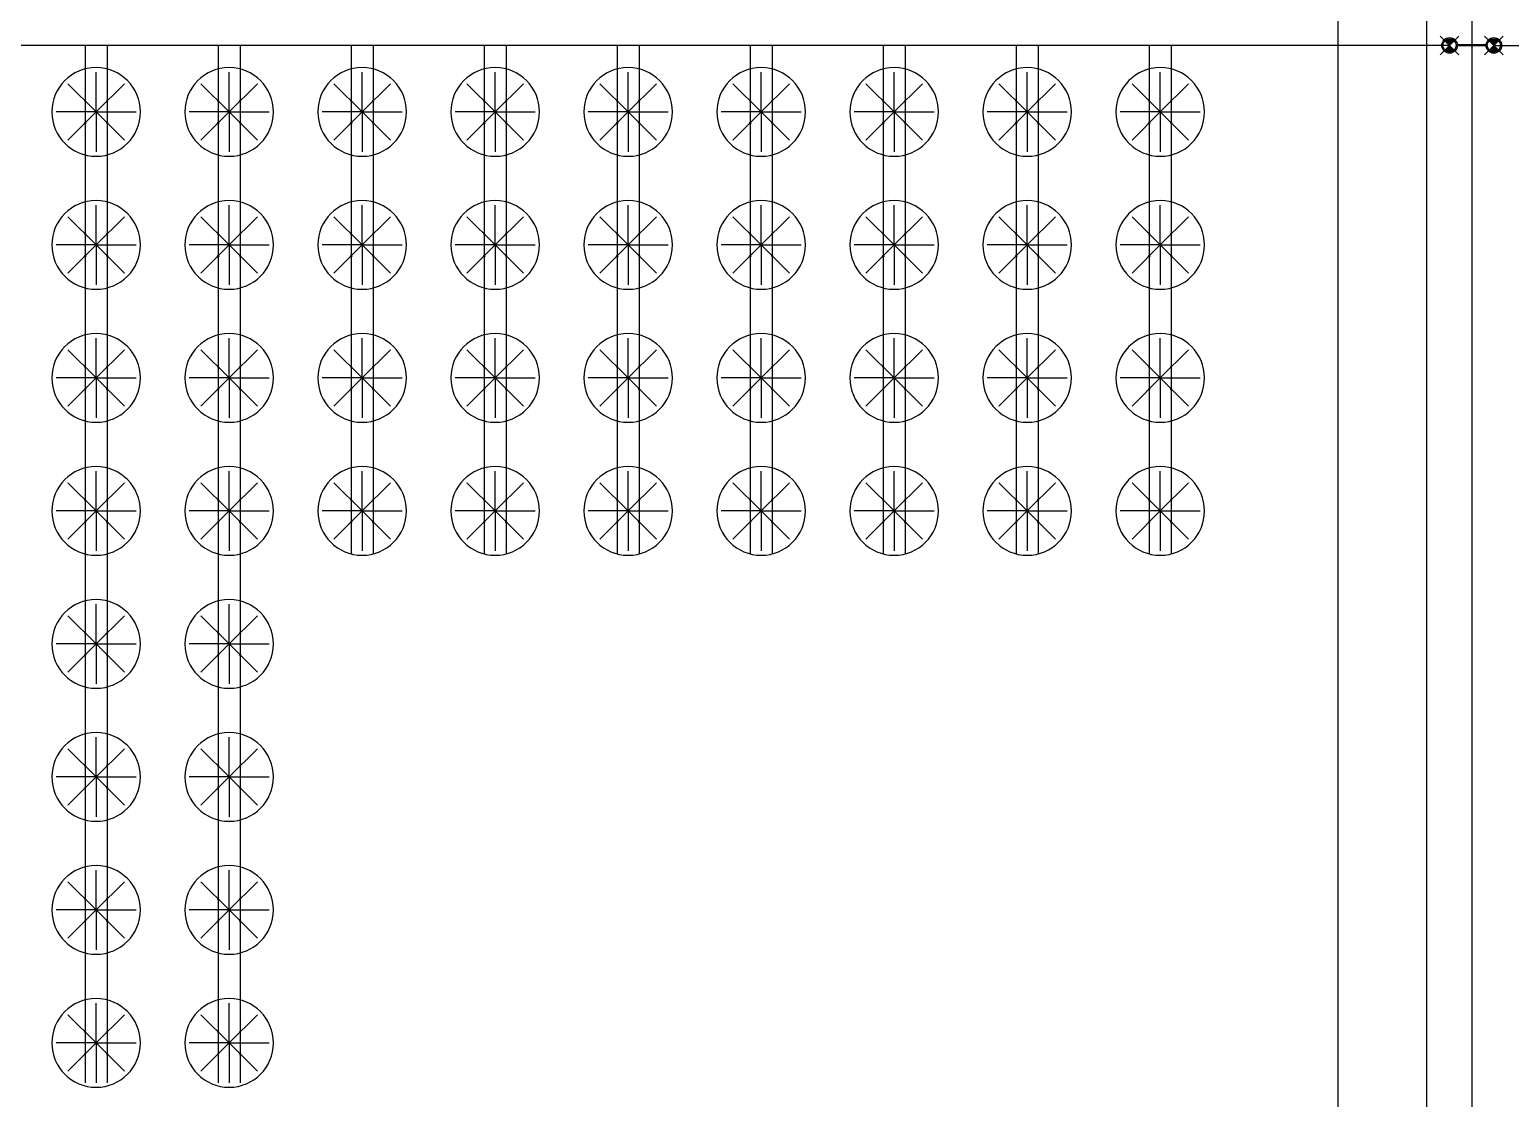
# Model space of a CAD drawing. Header units: metres. Extents: x -1021672 to -1021230, y -2826902 to -2826531.
# Drawn here: x -1021393.5 to -1021326.7, y -2826816.1 to -2826767.9 of the extents above; entities that cross this region are included whole.
import ezdxf

# ---------------------------------------------------------------- set-up
doc = ezdxf.new("R2010")
doc.units = ezdxf.units.M
for name, color, linetype in [('C-BRDG-FOUNDATION', 2, 'Continuous'), ('IRRIG-LATERAL', 6, 'Continuous'), ('IRRIG-SUBMAIN', 5, 'Continuous'), ('IRRIG-VALVES', 3, 'Continuous'), ('PUMP-STATION-1', 40, 'Continuous'), ('TREES', 94, 'Continuous'), ('V-CTRL-BMRK', 150, 'Continuous')]:
    doc.layers.add(name, color=color, linetype=linetype)

# ---------------------------------------------------------------- blocks, each defined once
blk = doc.blocks.new('*U79')
for p, q in [((0, 2000), (149174, 2000)), ((0, -2000), (149174, -2000))]:
    blk.add_line(p, q)
blk = doc.blocks.new('sub valve')
at = {"true_color": 0xf1eb1f}
h = blk.add_hatch(color=2, dxfattribs=at)
h.dxf.hatch_style = 1
h.paths.add_polyline_path([(-1021327.632, -2826720.405), (-1021327.667, -2826720.37, 0.198912), (-1021327.769, -2826720.617, 0.198912), (-1021327.667, -2826720.865), (-1021327.632, -2826720.829, -0.198912), (-1021327.719, -2826720.617, -0.198912)])
h.paths.add_polyline_path([(-1021327.207, -2826720.405), (-1021327.172, -2826720.37, 0.414214), (-1021327.667, -2826720.37), (-1021327.632, -2826720.405, -0.414214)])
h.paths.add_polyline_path([(-1021327.172, -2826720.865), (-1021327.207, -2826720.829, -0.414214), (-1021327.632, -2826720.829), (-1021327.667, -2826720.865, 0.414214)])
h.paths.add_polyline_path([(-1021327.069, -2826720.617, 0.198912), (-1021327.172, -2826720.37), (-1021327.207, -2826720.405, -0.198912), (-1021327.119, -2826720.617, -0.198912), (-1021327.207, -2826720.829), (-1021327.172, -2826720.865, 0.198912)])
h.paths.add_polyline_path([(-1021329.632, -2826720.405), (-1021329.667, -2826720.37, 0.198912), (-1021329.769, -2826720.617, 0.198912), (-1021329.667, -2826720.865), (-1021329.632, -2826720.829, -0.198912), (-1021329.719, -2826720.617, -0.198912)])
h.paths.add_polyline_path([(-1021329.207, -2826720.405), (-1021329.172, -2826720.37, 0.414214), (-1021329.667, -2826720.37), (-1021329.632, -2826720.405, -0.414214)])
h.paths.add_polyline_path([(-1021329.172, -2826720.37), (-1021329.207, -2826720.405, -0.198912), (-1021329.119, -2826720.617, -0.198912), (-1021329.207, -2826720.829), (-1021329.172, -2826720.865, 0.198912), (-1021329.069, -2826720.617, 0.198912)])
h.paths.add_polyline_path([(-1021329.172, -2826720.865), (-1021329.207, -2826720.829, -0.414214), (-1021329.632, -2826720.829), (-1021329.667, -2826720.865, 0.414214)])
at = {"true_color": 0xc7c8ca}
h = blk.add_hatch(color=9, dxfattribs=at)
h.dxf.hatch_style = 1
h.paths.add_polyline_path([(-1021327.769, -2826720.597), (-1021329.07, -2826720.597, -0.014294), (-1021329.069, -2826720.617, -0.014294), (-1021329.07, -2826720.637), (-1021327.769, -2826720.637, -0.014294), (-1021327.769, -2826720.617, -0.014294)])
at = {"layer": 'PUMP-STATION-1', "true_color": 0xd19cc7}
h = blk.add_hatch(color=9, dxfattribs=at)
h.dxf.hatch_style = 1
h.paths.add_polyline_path([(-1021329.207, -2826720.829), (-1021329.419, -2826720.617), (-1021329.632, -2826720.829, 0.414214)])
h.paths.add_polyline_path([(-1021329.632, -2826720.405), (-1021329.419, -2826720.617), (-1021329.207, -2826720.405, 0.414214)])
h = blk.add_hatch(color=9, dxfattribs=at)
h.dxf.hatch_style = 1
h.paths.add_polyline_path([(-1021327.207, -2826720.829), (-1021327.419, -2826720.617), (-1021327.632, -2826720.829, 0.414214)])
h.paths.add_polyline_path([(-1021327.632, -2826720.405), (-1021327.419, -2826720.617), (-1021327.207, -2826720.405, 0.414214)])
for p, q in [((-1021327.769, -2826720.597), (-1021329.069, -2826720.597)), ((-1021327.769, -2826720.637), (-1021329.069, -2826720.637))]:
    blk.add_line(p, q)
at = {"layer": 'IRRIG-VALVES'}
for p, q in [((-1021328.995, -2826721.041), (-1021329.844, -2826720.193)), ((-1021328.995, -2826720.193), (-1021329.844, -2826721.041)), ((-1021327.844, -2826721.041), (-1021326.995, -2826720.193)), ((-1021327.844, -2826720.193), (-1021326.995, -2826721.041))]:
    blk.add_line(p, q, dxfattribs=at)
for centre, radius in [((-1021329.419, -2826720.617), 0.35), ((-1021329.419, -2826720.617), 0.3), ((-1021327.419, -2826720.617), 0.35), ((-1021327.419, -2826720.617), 0.3)]:
    blk.add_circle(centre, radius, dxfattribs=at)
blk = doc.blocks.new('B1IR')
at = {"layer": 'IRRIG-LATERAL'}
blk.add_line((-1021327.419, -2826768.617), (-1021241.437, -2826768.617), dxfattribs=at)
at = {"layer": 'PUMP-STATION-1'}
blk.add_blockref('sub valve', (0, -48), dxfattribs=at)
blk = doc.blocks.new('MANGO_TREE')
at = {"layer": 'TREES'}
for q in [(0, 1.8), (-1.273, 1.273), (1.273, 1.273), (-1.8, 0), (-1.273, -1.273), (1.8, 0), (0, -1.8), (1.273, -1.273)]:
    blk.add_line((0, 0), q, dxfattribs=at)
blk.add_circle((0, 0), 2, dxfattribs=at)
blk = doc.blocks.new('dripper')
at = {"layer": 'PUMP-STATION-1', "true_color": 0x7aafdf}
h = blk.add_hatch(color=143, dxfattribs=at)
h.dxf.hatch_style = 1
h.paths.add_polyline_path([(-1021243.937, -2826723.087), (-1021243.937, -2826723.101), (-1021243.929, -2826723.109), (-1021243.921, -2826723.102)])
h.paths.add_polyline_path([(-1021243.921, -2826723.102), (-1021243.929, -2826723.109), (-1021243.92, -2826723.117), (-1021243.937, -2826723.133), (-1021243.937, -2826723.147), (-1021243.906, -2826723.117)])
h.paths.add_polyline_path([(-1021243.937, -2826723.133), (-1021243.945, -2826723.125), (-1021243.952, -2826723.132), (-1021243.937, -2826723.147)])
h.paths.add_polyline_path([(-1021243.953, -2826723.117), (-1021243.937, -2826723.101), (-1021243.937, -2826723.087), (-1021243.967, -2826723.117), (-1021243.952, -2826723.132), (-1021243.945, -2826723.125)])
at = {"layer": 'PUMP-STATION-1', "true_color": 0x22346e}
h = blk.add_hatch(color=159, dxfattribs=at)
h.dxf.hatch_style = 1
h.paths.add_polyline_path([(-1021243.937, -2826723.101), (-1021243.953, -2826723.117), (-1021243.945, -2826723.125), (-1021243.937, -2826723.117)])
h.paths.add_polyline_path([(-1021243.937, -2826723.101), (-1021243.937, -2826723.117), (-1021243.929, -2826723.109)])
h.paths.add_polyline_path([(-1021243.92, -2826723.117), (-1021243.929, -2826723.109), (-1021243.937, -2826723.117), (-1021243.937, -2826723.133)])
h.paths.add_polyline_path([(-1021243.937, -2826723.117), (-1021243.945, -2826723.125), (-1021243.937, -2826723.133)])
at = {"layer": 'PUMP-STATION-1', "flags": 128}
for points in [[(-1021243.906, -2826723.117), (-1021243.937, -2826723.087), (-1021243.967, -2826723.117), (-1021243.937, -2826723.147)], [(-1021243.92, -2826723.117), (-1021243.937, -2826723.101), (-1021243.953, -2826723.117), (-1021243.937, -2826723.133)]]:
    blk.add_lwpolyline(points, close=True, dxfattribs=at)
blk = doc.blocks.new('*U2925')
at = {"layer": 'PUMP-STATION-1'}
blk.add_blockref('dripper', (1021243.937, 2826723.117), dxfattribs=at)
blk = doc.blocks.new('*U2926')
at = {"layer": 'PUMP-STATION-1', "color": 0, "linetype": 'ByBlock', "lineweight": -2, "transparency": 16777216}
for p, rotation in [((-1021244.937, -2826723.117), 90.00000000000001), ((-1021244.937, -2826724.117), 180), ((-1021243.937, -2826724.117), 270)]:
    blk.add_blockref('*U2925', p, dxfattribs=dict(at, rotation=rotation))
blk.add_blockref('*U2925', (-1021243.937, -2826723.117), dxfattribs=at)
blk = doc.blocks.new('*U2927')
at = {"layer": 'PUMP-STATION-1'}
blk.add_blockref('dripper', (1021243.937, 2826723.117), dxfattribs=at)
blk = doc.blocks.new('*U2928')
at = {"layer": 'PUMP-STATION-1', "color": 0, "linetype": 'ByBlock', "lineweight": -2, "transparency": 16777216}
for p, rotation in [((-1021244.937, -2826723.117), 90.00000000000001), ((-1021244.937, -2826724.117), 180), ((-1021243.937, -2826724.117), 270)]:
    blk.add_blockref('*U2927', p, dxfattribs=dict(at, rotation=rotation))
blk.add_blockref('*U2927', (-1021243.937, -2826723.117), dxfattribs=at)
blk = doc.blocks.new('*U2929')
at = {"layer": 'PUMP-STATION-1'}
blk.add_blockref('dripper', (1021243.937, 2826723.117), dxfattribs=at)
blk = doc.blocks.new('*U2930')
at = {"layer": 'PUMP-STATION-1', "color": 0, "linetype": 'ByBlock', "lineweight": -2, "transparency": 16777216}
for p, rotation in [((-1021244.937, -2826723.117), 90.00000000000001), ((-1021244.937, -2826724.117), 180), ((-1021243.937, -2826724.117), 270)]:
    blk.add_blockref('*U2929', p, dxfattribs=dict(at, rotation=rotation))
blk.add_blockref('*U2929', (-1021243.937, -2826723.117), dxfattribs=at)
blk = doc.blocks.new('*U2931')
at = {"layer": 'PUMP-STATION-1'}
blk.add_blockref('dripper', (1021243.937, 2826723.117), dxfattribs=at)
blk = doc.blocks.new('*U2932')
at = {"layer": 'PUMP-STATION-1', "color": 0, "linetype": 'ByBlock', "lineweight": -2, "transparency": 16777216}
for p, rotation in [((-1021244.937, -2826723.117), 90.00000000000001), ((-1021244.937, -2826724.117), 180), ((-1021243.937, -2826724.117), 270)]:
    blk.add_blockref('*U2931', p, dxfattribs=dict(at, rotation=rotation))
blk.add_blockref('*U2931', (-1021243.937, -2826723.117), dxfattribs=at)
blk = doc.blocks.new('*U2829')
at = {"layer": 'PUMP-STATION-1'}
blk.add_blockref('dripper', (1021243.937, 2826723.117), dxfattribs=at)
blk = doc.blocks.new('*U2830')
at = {"layer": 'PUMP-STATION-1', "color": 0, "linetype": 'ByBlock', "lineweight": -2, "transparency": 16777216}
for p, rotation in [((-1021244.937, -2826723.117), 90.00000000000001), ((-1021244.937, -2826724.117), 180), ((-1021243.937, -2826724.117), 270)]:
    blk.add_blockref('*U2829', p, dxfattribs=dict(at, rotation=rotation))
blk.add_blockref('*U2829', (-1021243.937, -2826723.117), dxfattribs=at)
blk = doc.blocks.new('*U2831')
at = {"layer": 'PUMP-STATION-1'}
blk.add_blockref('dripper', (1021243.937, 2826723.117), dxfattribs=at)
blk = doc.blocks.new('*U2832')
at = {"layer": 'PUMP-STATION-1', "color": 0, "linetype": 'ByBlock', "lineweight": -2, "transparency": 16777216}
for p, rotation in [((-1021244.937, -2826723.117), 90.00000000000001), ((-1021244.937, -2826724.117), 180), ((-1021243.937, -2826724.117), 270)]:
    blk.add_blockref('*U2831', p, dxfattribs=dict(at, rotation=rotation))
blk.add_blockref('*U2831', (-1021243.937, -2826723.117), dxfattribs=at)
blk = doc.blocks.new('*U2833')
at = {"layer": 'PUMP-STATION-1'}
blk.add_blockref('dripper', (1021243.937, 2826723.117), dxfattribs=at)
blk = doc.blocks.new('*U2834')
at = {"layer": 'PUMP-STATION-1', "color": 0, "linetype": 'ByBlock', "lineweight": -2, "transparency": 16777216}
for p, rotation in [((-1021244.937, -2826723.117), 90.00000000000001), ((-1021244.937, -2826724.117), 180), ((-1021243.937, -2826724.117), 270)]:
    blk.add_blockref('*U2833', p, dxfattribs=dict(at, rotation=rotation))
blk.add_blockref('*U2833', (-1021243.937, -2826723.117), dxfattribs=at)
blk = doc.blocks.new('*U2835')
at = {"layer": 'PUMP-STATION-1'}
blk.add_blockref('dripper', (1021243.937, 2826723.117), dxfattribs=at)
blk = doc.blocks.new('*U2836')
at = {"layer": 'PUMP-STATION-1', "color": 0, "linetype": 'ByBlock', "lineweight": -2, "transparency": 16777216}
for p, rotation in [((-1021244.937, -2826723.117), 90.00000000000001), ((-1021244.937, -2826724.117), 180), ((-1021243.937, -2826724.117), 270)]:
    blk.add_blockref('*U2835', p, dxfattribs=dict(at, rotation=rotation))
blk.add_blockref('*U2835', (-1021243.937, -2826723.117), dxfattribs=at)
blk = doc.blocks.new('*U2883')
at = {"layer": 'PUMP-STATION-1'}
blk.add_blockref('dripper', (1021243.937, 2826723.117), dxfattribs=at)
blk = doc.blocks.new('*U2884')
at = {"layer": 'PUMP-STATION-1', "color": 0, "linetype": 'ByBlock', "lineweight": -2, "transparency": 16777216}
for p, rotation in [((-1021244.937, -2826723.117), 90.00000000000001), ((-1021244.937, -2826724.117), 180), ((-1021243.937, -2826724.117), 270)]:
    blk.add_blockref('*U2883', p, dxfattribs=dict(at, rotation=rotation))
blk.add_blockref('*U2883', (-1021243.937, -2826723.117), dxfattribs=at)
blk = doc.blocks.new('*U2885')
at = {"layer": 'PUMP-STATION-1'}
blk.add_blockref('dripper', (1021243.937, 2826723.117), dxfattribs=at)
blk = doc.blocks.new('*U2886')
at = {"layer": 'PUMP-STATION-1', "color": 0, "linetype": 'ByBlock', "lineweight": -2, "transparency": 16777216}
for p, rotation in [((-1021244.937, -2826723.117), 90.00000000000001), ((-1021244.937, -2826724.117), 180), ((-1021243.937, -2826724.117), 270)]:
    blk.add_blockref('*U2885', p, dxfattribs=dict(at, rotation=rotation))
blk.add_blockref('*U2885', (-1021243.937, -2826723.117), dxfattribs=at)
blk = doc.blocks.new('*U2887')
at = {"layer": 'PUMP-STATION-1'}
blk.add_blockref('dripper', (1021243.937, 2826723.117), dxfattribs=at)
blk = doc.blocks.new('*U2888')
at = {"layer": 'PUMP-STATION-1', "color": 0, "linetype": 'ByBlock', "lineweight": -2, "transparency": 16777216}
for p, rotation in [((-1021244.937, -2826723.117), 90.00000000000001), ((-1021244.937, -2826724.117), 180), ((-1021243.937, -2826724.117), 270)]:
    blk.add_blockref('*U2887', p, dxfattribs=dict(at, rotation=rotation))
blk.add_blockref('*U2887', (-1021243.937, -2826723.117), dxfattribs=at)
blk = doc.blocks.new('*U2889')
at = {"layer": 'PUMP-STATION-1'}
blk.add_blockref('dripper', (1021243.937, 2826723.117), dxfattribs=at)
blk = doc.blocks.new('*U2890')
at = {"layer": 'PUMP-STATION-1', "color": 0, "linetype": 'ByBlock', "lineweight": -2, "transparency": 16777216}
for p, rotation in [((-1021244.937, -2826723.117), 90.00000000000001), ((-1021244.937, -2826724.117), 180), ((-1021243.937, -2826724.117), 270)]:
    blk.add_blockref('*U2889', p, dxfattribs=dict(at, rotation=rotation))
blk.add_blockref('*U2889', (-1021243.937, -2826723.117), dxfattribs=at)
blk = doc.blocks.new('*U2891')
at = {"layer": 'PUMP-STATION-1'}
blk.add_blockref('dripper', (1021243.937, 2826723.117), dxfattribs=at)
blk = doc.blocks.new('*U2892')
at = {"layer": 'PUMP-STATION-1', "color": 0, "linetype": 'ByBlock', "lineweight": -2, "transparency": 16777216}
for p, rotation in [((-1021244.937, -2826723.117), 90.00000000000001), ((-1021244.937, -2826724.117), 180), ((-1021243.937, -2826724.117), 270)]:
    blk.add_blockref('*U2891', p, dxfattribs=dict(at, rotation=rotation))
blk.add_blockref('*U2891', (-1021243.937, -2826723.117), dxfattribs=at)
blk = doc.blocks.new('*U3133')
at = {"layer": 'PUMP-STATION-1'}
blk.add_blockref('dripper', (1021243.937, 2826723.117), dxfattribs=at)
blk = doc.blocks.new('*U3134')
at = {"layer": 'PUMP-STATION-1', "color": 0, "linetype": 'ByBlock', "lineweight": -2, "transparency": 16777216}
for p, rotation in [((-1021244.937, -2826723.117), 90.00000000000001), ((-1021244.937, -2826724.117), 180), ((-1021243.937, -2826724.117), 270)]:
    blk.add_blockref('*U3133', p, dxfattribs=dict(at, rotation=rotation))
blk.add_blockref('*U3133', (-1021243.937, -2826723.117), dxfattribs=at)
blk = doc.blocks.new('*U3135')
at = {"layer": 'PUMP-STATION-1'}
blk.add_blockref('dripper', (1021243.937, 2826723.117), dxfattribs=at)
blk = doc.blocks.new('*U3136')
at = {"layer": 'PUMP-STATION-1', "color": 0, "linetype": 'ByBlock', "lineweight": -2, "transparency": 16777216}
for p, rotation in [((-1021244.937, -2826723.117), 90.00000000000001), ((-1021244.937, -2826724.117), 180), ((-1021243.937, -2826724.117), 270)]:
    blk.add_blockref('*U3135', p, dxfattribs=dict(at, rotation=rotation))
blk.add_blockref('*U3135', (-1021243.937, -2826723.117), dxfattribs=at)
blk = doc.blocks.new('*U3137')
at = {"layer": 'PUMP-STATION-1'}
blk.add_blockref('dripper', (1021243.937, 2826723.117), dxfattribs=at)
blk = doc.blocks.new('*U3138')
at = {"layer": 'PUMP-STATION-1', "color": 0, "linetype": 'ByBlock', "lineweight": -2, "transparency": 16777216}
for p, rotation in [((-1021244.937, -2826723.117), 90.00000000000001), ((-1021244.937, -2826724.117), 180), ((-1021243.937, -2826724.117), 270)]:
    blk.add_blockref('*U3137', p, dxfattribs=dict(at, rotation=rotation))
blk.add_blockref('*U3137', (-1021243.937, -2826723.117), dxfattribs=at)
blk = doc.blocks.new('*U2765')
at = {"layer": 'PUMP-STATION-1'}
blk.add_blockref('dripper', (1021243.937, 2826723.117), dxfattribs=at)
blk = doc.blocks.new('*U2766')
at = {"layer": 'PUMP-STATION-1', "color": 0, "linetype": 'ByBlock', "lineweight": -2, "transparency": 16777216}
for p, rotation in [((-1021244.937, -2826723.117), 90.00000000000001), ((-1021244.937, -2826724.117), 180), ((-1021243.937, -2826724.117), 270)]:
    blk.add_blockref('*U2765', p, dxfattribs=dict(at, rotation=rotation))
blk.add_blockref('*U2765', (-1021243.937, -2826723.117), dxfattribs=at)
blk = doc.blocks.new('*U2767')
at = {"layer": 'PUMP-STATION-1'}
blk.add_blockref('dripper', (1021243.937, 2826723.117), dxfattribs=at)
blk = doc.blocks.new('*U2768')
at = {"layer": 'PUMP-STATION-1', "color": 0, "linetype": 'ByBlock', "lineweight": -2, "transparency": 16777216}
for p, rotation in [((-1021244.937, -2826723.117), 90.00000000000001), ((-1021244.937, -2826724.117), 180), ((-1021243.937, -2826724.117), 270)]:
    blk.add_blockref('*U2767', p, dxfattribs=dict(at, rotation=rotation))
blk.add_blockref('*U2767', (-1021243.937, -2826723.117), dxfattribs=at)
blk = doc.blocks.new('*U2769')
at = {"layer": 'PUMP-STATION-1'}
blk.add_blockref('dripper', (1021243.937, 2826723.117), dxfattribs=at)
blk = doc.blocks.new('*U2770')
at = {"layer": 'PUMP-STATION-1', "color": 0, "linetype": 'ByBlock', "lineweight": -2, "transparency": 16777216}
for p, rotation in [((-1021244.937, -2826723.117), 90.00000000000001), ((-1021244.937, -2826724.117), 180), ((-1021243.937, -2826724.117), 270)]:
    blk.add_blockref('*U2769', p, dxfattribs=dict(at, rotation=rotation))
blk.add_blockref('*U2769', (-1021243.937, -2826723.117), dxfattribs=at)
blk = doc.blocks.new('*U2771')
at = {"layer": 'PUMP-STATION-1'}
blk.add_blockref('dripper', (1021243.937, 2826723.117), dxfattribs=at)
blk = doc.blocks.new('*U2772')
at = {"layer": 'PUMP-STATION-1', "color": 0, "linetype": 'ByBlock', "lineweight": -2, "transparency": 16777216}
for p, rotation in [((-1021244.937, -2826723.117), 90.00000000000001), ((-1021244.937, -2826724.117), 180), ((-1021243.937, -2826724.117), 270)]:
    blk.add_blockref('*U2771', p, dxfattribs=dict(at, rotation=rotation))
blk.add_blockref('*U2771', (-1021243.937, -2826723.117), dxfattribs=at)
blk = doc.blocks.new('*U3209')
at = {"layer": 'PUMP-STATION-1'}
blk.add_blockref('dripper', (1021243.937, 2826723.117), dxfattribs=at)
blk = doc.blocks.new('*U3210')
at = {"layer": 'PUMP-STATION-1', "color": 0, "linetype": 'ByBlock', "lineweight": -2, "transparency": 16777216}
for p, rotation in [((-1021244.937, -2826723.117), 90.00000000000001), ((-1021244.937, -2826724.117), 180), ((-1021243.937, -2826724.117), 270)]:
    blk.add_blockref('*U3209', p, dxfattribs=dict(at, rotation=rotation))
blk.add_blockref('*U3209', (-1021243.937, -2826723.117), dxfattribs=at)
blk = doc.blocks.new('*U3211')
at = {"layer": 'PUMP-STATION-1'}
blk.add_blockref('dripper', (1021243.937, 2826723.117), dxfattribs=at)
blk = doc.blocks.new('*U3212')
at = {"layer": 'PUMP-STATION-1', "color": 0, "linetype": 'ByBlock', "lineweight": -2, "transparency": 16777216}
for p, rotation in [((-1021244.937, -2826723.117), 90.00000000000001), ((-1021244.937, -2826724.117), 180), ((-1021243.937, -2826724.117), 270)]:
    blk.add_blockref('*U3211', p, dxfattribs=dict(at, rotation=rotation))
blk.add_blockref('*U3211', (-1021243.937, -2826723.117), dxfattribs=at)
blk = doc.blocks.new('*U3199')
at = {"layer": 'PUMP-STATION-1'}
blk.add_blockref('dripper', (1021243.937, 2826723.117), dxfattribs=at)
blk = doc.blocks.new('*U3200')
at = {"layer": 'PUMP-STATION-1', "color": 0, "linetype": 'ByBlock', "lineweight": -2, "transparency": 16777216}
for p, rotation in [((-1021244.937, -2826723.117), 90.00000000000001), ((-1021244.937, -2826724.117), 180), ((-1021243.937, -2826724.117), 270)]:
    blk.add_blockref('*U3199', p, dxfattribs=dict(at, rotation=rotation))
blk.add_blockref('*U3199', (-1021243.937, -2826723.117), dxfattribs=at)
blk = doc.blocks.new('*U3201')
at = {"layer": 'PUMP-STATION-1'}
blk.add_blockref('dripper', (1021243.937, 2826723.117), dxfattribs=at)
blk = doc.blocks.new('*U3202')
at = {"layer": 'PUMP-STATION-1', "color": 0, "linetype": 'ByBlock', "lineweight": -2, "transparency": 16777216}
for p, rotation in [((-1021244.937, -2826723.117), 90.00000000000001), ((-1021244.937, -2826724.117), 180), ((-1021243.937, -2826724.117), 270)]:
    blk.add_blockref('*U3201', p, dxfattribs=dict(at, rotation=rotation))
blk.add_blockref('*U3201', (-1021243.937, -2826723.117), dxfattribs=at)
blk = doc.blocks.new('*U3219')
at = {"layer": 'PUMP-STATION-1'}
blk.add_blockref('dripper', (1021243.937, 2826723.117), dxfattribs=at)
blk = doc.blocks.new('*U3220')
at = {"layer": 'PUMP-STATION-1', "color": 0, "linetype": 'ByBlock', "lineweight": -2, "transparency": 16777216}
for p, rotation in [((-1021244.937, -2826723.117), 90.00000000000001), ((-1021244.937, -2826724.117), 180), ((-1021243.937, -2826724.117), 270)]:
    blk.add_blockref('*U3219', p, dxfattribs=dict(at, rotation=rotation))
blk.add_blockref('*U3219', (-1021243.937, -2826723.117), dxfattribs=at)
blk = doc.blocks.new('*U3221')
at = {"layer": 'PUMP-STATION-1'}
blk.add_blockref('dripper', (1021243.937, 2826723.117), dxfattribs=at)
blk = doc.blocks.new('*U3222')
at = {"layer": 'PUMP-STATION-1', "color": 0, "linetype": 'ByBlock', "lineweight": -2, "transparency": 16777216}
for p, rotation in [((-1021244.937, -2826723.117), 90.00000000000001), ((-1021244.937, -2826724.117), 180), ((-1021243.937, -2826724.117), 270)]:
    blk.add_blockref('*U3221', p, dxfattribs=dict(at, rotation=rotation))
blk.add_blockref('*U3221', (-1021243.937, -2826723.117), dxfattribs=at)
blk = doc.blocks.new('*U3223')
at = {"layer": 'PUMP-STATION-1'}
blk.add_blockref('dripper', (1021243.937, 2826723.117), dxfattribs=at)
blk = doc.blocks.new('*U3224')
at = {"layer": 'PUMP-STATION-1', "color": 0, "linetype": 'ByBlock', "lineweight": -2, "transparency": 16777216}
for p, rotation in [((-1021244.937, -2826723.117), 90.00000000000001), ((-1021244.937, -2826724.117), 180), ((-1021243.937, -2826724.117), 270)]:
    blk.add_blockref('*U3223', p, dxfattribs=dict(at, rotation=rotation))
blk.add_blockref('*U3223', (-1021243.937, -2826723.117), dxfattribs=at)
blk = doc.blocks.new('*U3235')
at = {"layer": 'PUMP-STATION-1'}
blk.add_blockref('dripper', (1021243.937, 2826723.117), dxfattribs=at)
blk = doc.blocks.new('*U3236')
at = {"layer": 'PUMP-STATION-1', "color": 0, "linetype": 'ByBlock', "lineweight": -2, "transparency": 16777216}
for p, rotation in [((-1021244.937, -2826723.117), 90.00000000000001), ((-1021244.937, -2826724.117), 180), ((-1021243.937, -2826724.117), 270)]:
    blk.add_blockref('*U3235', p, dxfattribs=dict(at, rotation=rotation))
blk.add_blockref('*U3235', (-1021243.937, -2826723.117), dxfattribs=at)
blk = doc.blocks.new('*U2787')
at = {"layer": 'PUMP-STATION-1'}
blk.add_blockref('dripper', (1021243.937, 2826723.117), dxfattribs=at)
blk = doc.blocks.new('*U2788')
at = {"layer": 'PUMP-STATION-1', "color": 0, "linetype": 'ByBlock', "lineweight": -2, "transparency": 16777216}
for p, rotation in [((-1021244.937, -2826723.117), 90.00000000000001), ((-1021244.937, -2826724.117), 180), ((-1021243.937, -2826724.117), 270)]:
    blk.add_blockref('*U2787', p, dxfattribs=dict(at, rotation=rotation))
blk.add_blockref('*U2787', (-1021243.937, -2826723.117), dxfattribs=at)
blk = doc.blocks.new('*U2789')
at = {"layer": 'PUMP-STATION-1'}
blk.add_blockref('dripper', (1021243.937, 2826723.117), dxfattribs=at)
blk = doc.blocks.new('*U2790')
at = {"layer": 'PUMP-STATION-1', "color": 0, "linetype": 'ByBlock', "lineweight": -2, "transparency": 16777216}
for p, rotation in [((-1021244.937, -2826723.117), 90.00000000000001), ((-1021244.937, -2826724.117), 180), ((-1021243.937, -2826724.117), 270)]:
    blk.add_blockref('*U2789', p, dxfattribs=dict(at, rotation=rotation))
blk.add_blockref('*U2789', (-1021243.937, -2826723.117), dxfattribs=at)
blk = doc.blocks.new('*U2791')
at = {"layer": 'PUMP-STATION-1'}
blk.add_blockref('dripper', (1021243.937, 2826723.117), dxfattribs=at)
blk = doc.blocks.new('*U2792')
at = {"layer": 'PUMP-STATION-1', "color": 0, "linetype": 'ByBlock', "lineweight": -2, "transparency": 16777216}
for p, rotation in [((-1021244.937, -2826723.117), 90.00000000000001), ((-1021244.937, -2826724.117), 180), ((-1021243.937, -2826724.117), 270)]:
    blk.add_blockref('*U2791', p, dxfattribs=dict(at, rotation=rotation))
blk.add_blockref('*U2791', (-1021243.937, -2826723.117), dxfattribs=at)
blk = doc.blocks.new('*U2793')
at = {"layer": 'PUMP-STATION-1'}
blk.add_blockref('dripper', (1021243.937, 2826723.117), dxfattribs=at)
blk = doc.blocks.new('*U2794')
at = {"layer": 'PUMP-STATION-1', "color": 0, "linetype": 'ByBlock', "lineweight": -2, "transparency": 16777216}
for p, rotation in [((-1021244.937, -2826723.117), 90.00000000000001), ((-1021244.937, -2826724.117), 180), ((-1021243.937, -2826724.117), 270)]:
    blk.add_blockref('*U2793', p, dxfattribs=dict(at, rotation=rotation))
blk.add_blockref('*U2793', (-1021243.937, -2826723.117), dxfattribs=at)
blk = doc.blocks.new('*U2811')
at = {"layer": 'PUMP-STATION-1'}
blk.add_blockref('dripper', (1021243.937, 2826723.117), dxfattribs=at)
blk = doc.blocks.new('*U2812')
at = {"layer": 'PUMP-STATION-1', "color": 0, "linetype": 'ByBlock', "lineweight": -2, "transparency": 16777216}
for p, rotation in [((-1021244.937, -2826723.117), 90.00000000000001), ((-1021244.937, -2826724.117), 180), ((-1021243.937, -2826724.117), 270)]:
    blk.add_blockref('*U2811', p, dxfattribs=dict(at, rotation=rotation))
blk.add_blockref('*U2811', (-1021243.937, -2826723.117), dxfattribs=at)
blk = doc.blocks.new('*U2813')
at = {"layer": 'PUMP-STATION-1'}
blk.add_blockref('dripper', (1021243.937, 2826723.117), dxfattribs=at)
blk = doc.blocks.new('*U2814')
at = {"layer": 'PUMP-STATION-1', "color": 0, "linetype": 'ByBlock', "lineweight": -2, "transparency": 16777216}
for p, rotation in [((-1021244.937, -2826723.117), 90.00000000000001), ((-1021244.937, -2826724.117), 180), ((-1021243.937, -2826724.117), 270)]:
    blk.add_blockref('*U2813', p, dxfattribs=dict(at, rotation=rotation))
blk.add_blockref('*U2813', (-1021243.937, -2826723.117), dxfattribs=at)
blk = doc.blocks.new('*U2815')
at = {"layer": 'PUMP-STATION-1'}
blk.add_blockref('dripper', (1021243.937, 2826723.117), dxfattribs=at)
blk = doc.blocks.new('*U2816')
at = {"layer": 'PUMP-STATION-1', "color": 0, "linetype": 'ByBlock', "lineweight": -2, "transparency": 16777216}
for p, rotation in [((-1021244.937, -2826723.117), 90.00000000000001), ((-1021244.937, -2826724.117), 180), ((-1021243.937, -2826724.117), 270)]:
    blk.add_blockref('*U2815', p, dxfattribs=dict(at, rotation=rotation))
blk.add_blockref('*U2815', (-1021243.937, -2826723.117), dxfattribs=at)
blk = doc.blocks.new('*U2817')
at = {"layer": 'PUMP-STATION-1'}
blk.add_blockref('dripper', (1021243.937, 2826723.117), dxfattribs=at)
blk = doc.blocks.new('*U2818')
at = {"layer": 'PUMP-STATION-1', "color": 0, "linetype": 'ByBlock', "lineweight": -2, "transparency": 16777216}
for p, rotation in [((-1021244.937, -2826723.117), 90.00000000000001), ((-1021244.937, -2826724.117), 180), ((-1021243.937, -2826724.117), 270)]:
    blk.add_blockref('*U2817', p, dxfattribs=dict(at, rotation=rotation))
blk.add_blockref('*U2817', (-1021243.937, -2826723.117), dxfattribs=at)
blk = doc.blocks.new('*U2867')
at = {"layer": 'PUMP-STATION-1'}
blk.add_blockref('dripper', (1021243.937, 2826723.117), dxfattribs=at)
blk = doc.blocks.new('*U2868')
at = {"layer": 'PUMP-STATION-1', "color": 0, "linetype": 'ByBlock', "lineweight": -2, "transparency": 16777216}
for p, rotation in [((-1021244.937, -2826723.117), 90.00000000000001), ((-1021244.937, -2826724.117), 180), ((-1021243.937, -2826724.117), 270)]:
    blk.add_blockref('*U2867', p, dxfattribs=dict(at, rotation=rotation))
blk.add_blockref('*U2867', (-1021243.937, -2826723.117), dxfattribs=at)
blk = doc.blocks.new('*U3245')
at = {"layer": 'PUMP-STATION-1'}
blk.add_blockref('dripper', (1021243.937, 2826723.117), dxfattribs=at)
blk = doc.blocks.new('*U3246')
at = {"layer": 'PUMP-STATION-1', "color": 0, "linetype": 'ByBlock', "lineweight": -2, "transparency": 16777216}
for p, rotation in [((-1021244.937, -2826723.117), 90.00000000000001), ((-1021244.937, -2826724.117), 180), ((-1021243.937, -2826724.117), 270)]:
    blk.add_blockref('*U3245', p, dxfattribs=dict(at, rotation=rotation))
blk.add_blockref('*U3245', (-1021243.937, -2826723.117), dxfattribs=at)
blk = doc.blocks.new('*U3247')
at = {"layer": 'PUMP-STATION-1'}
blk.add_blockref('dripper', (1021243.937, 2826723.117), dxfattribs=at)
blk = doc.blocks.new('*U3248')
at = {"layer": 'PUMP-STATION-1', "color": 0, "linetype": 'ByBlock', "lineweight": -2, "transparency": 16777216}
for p, rotation in [((-1021244.937, -2826723.117), 90.00000000000001), ((-1021244.937, -2826724.117), 180), ((-1021243.937, -2826724.117), 270)]:
    blk.add_blockref('*U3247', p, dxfattribs=dict(at, rotation=rotation))
blk.add_blockref('*U3247', (-1021243.937, -2826723.117), dxfattribs=at)
blk = doc.blocks.new('*U3249')
at = {"layer": 'PUMP-STATION-1'}
blk.add_blockref('dripper', (1021243.937, 2826723.117), dxfattribs=at)
blk = doc.blocks.new('*U3250')
at = {"layer": 'PUMP-STATION-1', "color": 0, "linetype": 'ByBlock', "lineweight": -2, "transparency": 16777216}
for p, rotation in [((-1021244.937, -2826723.117), 90.00000000000001), ((-1021244.937, -2826724.117), 180), ((-1021243.937, -2826724.117), 270)]:
    blk.add_blockref('*U3249', p, dxfattribs=dict(at, rotation=rotation))
blk.add_blockref('*U3249', (-1021243.937, -2826723.117), dxfattribs=at)
blk = doc.blocks.new('*U3261')
at = {"layer": 'PUMP-STATION-1'}
blk.add_blockref('dripper', (1021243.937, 2826723.117), dxfattribs=at)
blk = doc.blocks.new('*U3262')
at = {"layer": 'PUMP-STATION-1', "color": 0, "linetype": 'ByBlock', "lineweight": -2, "transparency": 16777216}
for p, rotation in [((-1021244.937, -2826723.117), 90.00000000000001), ((-1021244.937, -2826724.117), 180), ((-1021243.937, -2826724.117), 270)]:
    blk.add_blockref('*U3261', p, dxfattribs=dict(at, rotation=rotation))
blk.add_blockref('*U3261', (-1021243.937, -2826723.117), dxfattribs=at)
blk = doc.blocks.new('*U3263')
at = {"layer": 'PUMP-STATION-1'}
blk.add_blockref('dripper', (1021243.937, 2826723.117), dxfattribs=at)
blk = doc.blocks.new('*U3264')
at = {"layer": 'PUMP-STATION-1', "color": 0, "linetype": 'ByBlock', "lineweight": -2, "transparency": 16777216}
for p, rotation in [((-1021244.937, -2826723.117), 90.00000000000001), ((-1021244.937, -2826724.117), 180), ((-1021243.937, -2826724.117), 270)]:
    blk.add_blockref('*U3263', p, dxfattribs=dict(at, rotation=rotation))
blk.add_blockref('*U3263', (-1021243.937, -2826723.117), dxfattribs=at)
blk = doc.blocks.new('*U3251')
at = {"layer": 'PUMP-STATION-1'}
blk.add_blockref('dripper', (1021243.937, 2826723.117), dxfattribs=at)
blk = doc.blocks.new('*U3252')
at = {"layer": 'PUMP-STATION-1', "color": 0, "linetype": 'ByBlock', "lineweight": -2, "transparency": 16777216}
for p, rotation in [((-1021244.937, -2826723.117), 90.00000000000001), ((-1021244.937, -2826724.117), 180), ((-1021243.937, -2826724.117), 270)]:
    blk.add_blockref('*U3251', p, dxfattribs=dict(at, rotation=rotation))
blk.add_blockref('*U3251', (-1021243.937, -2826723.117), dxfattribs=at)
blk = doc.blocks.new('*U3253')
at = {"layer": 'PUMP-STATION-1'}
blk.add_blockref('dripper', (1021243.937, 2826723.117), dxfattribs=at)
blk = doc.blocks.new('*U3254')
at = {"layer": 'PUMP-STATION-1', "color": 0, "linetype": 'ByBlock', "lineweight": -2, "transparency": 16777216}
for p, rotation in [((-1021244.937, -2826723.117), 90.00000000000001), ((-1021244.937, -2826724.117), 180), ((-1021243.937, -2826724.117), 270)]:
    blk.add_blockref('*U3253', p, dxfattribs=dict(at, rotation=rotation))
blk.add_blockref('*U3253', (-1021243.937, -2826723.117), dxfattribs=at)
blk = doc.blocks.new('B2')
at = {"layer": 'IRRIG-LATERAL'}
blk.add_line((-1021329.419, -2826768.617), (-1021425.437, -2826768.617), dxfattribs=at)
at = {"layer": 'V-CTRL-BMRK'}
for p, q in [((-1021390.969, -2826768.617), (-1021390.969, -2826815.417)), ((-1021389.969, -2826768.617), (-1021389.969, -2826815.417)), ((-1021384.969, -2826768.617), (-1021384.969, -2826815.417)), ((-1021383.969, -2826768.617), (-1021383.969, -2826815.417)), ((-1021378.969, -2826768.617), (-1021378.969, -2826791.554)), ((-1021377.969, -2826768.617), (-1021377.969, -2826791.554)), ((-1021372.969, -2826768.617), (-1021372.969, -2826791.554)), ((-1021371.969, -2826768.617), (-1021371.969, -2826791.554)), ((-1021366.969, -2826768.617), (-1021366.969, -2826791.554)), ((-1021365.969, -2826768.617), (-1021365.969, -2826791.554)), ((-1021360.969, -2826768.617), (-1021360.969, -2826791.554)), ((-1021359.969, -2826768.617), (-1021359.969, -2826791.554)), ((-1021354.969, -2826768.617), (-1021354.969, -2826791.554)), ((-1021353.969, -2826768.617), (-1021353.969, -2826791.554)), ((-1021348.969, -2826768.617), (-1021348.969, -2826791.554)), ((-1021347.969, -2826768.617), (-1021347.969, -2826791.554)), ((-1021342.969, -2826768.617), (-1021342.969, -2826791.554)), ((-1021341.969, -2826768.617), (-1021341.969, -2826791.554))]:
    blk.add_line(p, q, dxfattribs=at)
at = {"xscale": -1}
for p in [(-1021390.469, -2826771.617), (-1021384.469, -2826771.617), (-1021378.469, -2826771.617), (-1021372.469, -2826771.617), (-1021366.469, -2826771.617), (-1021360.469, -2826771.617), (-1021354.469, -2826771.617), (-1021348.469, -2826771.617), (-1021342.469, -2826771.617), (-1021390.469, -2826777.617), (-1021384.469, -2826777.617), (-1021378.469, -2826777.617), (-1021372.469, -2826777.617), (-1021366.469, -2826777.617), (-1021360.469, -2826777.617), (-1021354.469, -2826777.617), (-1021348.469, -2826777.617), (-1021342.469, -2826777.617), (-1021390.469, -2826783.617), (-1021384.469, -2826783.617), (-1021378.469, -2826783.617), (-1021372.469, -2826783.617), (-1021366.469, -2826783.617), (-1021360.469, -2826783.617), (-1021354.469, -2826783.617), (-1021348.469, -2826783.617), (-1021342.469, -2826783.617), (-1021390.469, -2826789.617), (-1021384.469, -2826789.617), (-1021378.469, -2826789.617), (-1021372.469, -2826789.617), (-1021366.469, -2826789.617), (-1021360.469, -2826789.617), (-1021354.469, -2826789.617), (-1021348.469, -2826789.617), (-1021342.469, -2826789.617), (-1021390.469, -2826795.617), (-1021384.469, -2826795.617), (-1021390.469, -2826801.617), (-1021384.469, -2826801.617), (-1021390.469, -2826807.617), (-1021384.469, -2826807.617), (-1021390.469, -2826813.617), (-1021384.469, -2826813.617)]:
    blk.add_blockref('MANGO_TREE', p, dxfattribs=at)
at = {"layer": 'PUMP-STATION-1', "xscale": -1}
for name, p in [('*U2926', (-2042634.906, -48)), ('*U2884', (-2042628.906, -48)), ('*U2766', (-2042622.906, -48)), ('*U3210', (-2042616.906, -48)), ('*U3220', (-2042610.906, -48)), ('*U2788', (-2042604.906, -48)), ('*U2812', (-2042598.906, -48)), ('*U2868', (-2042592.906, -48)), ('*U3262', (-2042586.906, -48)), ('*U2928', (-2042634.906, -54)), ('*U2886', (-2042628.906, -54)), ('*U2768', (-2042622.906, -54)), ('*U3212', (-2042616.906, -54)), ('*U3222', (-2042610.906, -54)), ('*U2790', (-2042604.906, -54)), ('*U2814', (-2042598.906, -54)), ('*U3246', (-2042592.906, -54)), ('*U3264', (-2042586.906, -54)), ('*U2930', (-2042634.906, -60)), ('*U2888', (-2042628.906, -60)), ('*U2770', (-2042622.906, -60)), ('*U3200', (-2042616.906, -60)), ('*U3224', (-2042610.906, -60)), ('*U2792', (-2042604.906, -60)), ('*U2816', (-2042598.906, -60)), ('*U3248', (-2042592.906, -60)), ('*U3252', (-2042586.906, -60)), ('*U2932', (-2042634.906, -66)), ('*U2890', (-2042628.906, -66)), ('*U2772', (-2042622.906, -66)), ('*U3202', (-2042616.906, -66)), ('*U3236', (-2042610.906, -66)), ('*U2794', (-2042604.906, -66)), ('*U2818', (-2042598.906, -66)), ('*U3250', (-2042592.906, -66)), ('*U3254', (-2042586.906, -66)), ('*U2830', (-2042634.906, -72)), ('*U2892', (-2042628.906, -72)), ('*U2832', (-2042634.906, -78)), ('*U3134', (-2042628.906, -78)), ('*U2834', (-2042634.906, -84)), ('*U3136', (-2042628.906, -84)), ('*U2836', (-2042634.906, -90)), ('*U3138', (-2042628.906, -90))]:
    blk.add_blockref(name, p, dxfattribs=at)

msp = doc.modelspace()

# ---------------------------------------------------------------- linework, layer by layer
at = {"layer": 'IRRIG-SUBMAIN'}
msp.add_line((-1021328.419, -2826704.117), (-1021328.419, -2826817.647), dxfattribs=at)

# ---------------------------------------------------------------- block references
at = {"layer": 'C-BRDG-FOUNDATION', "color": 2, "lineweight": 50, "xscale": 0.001, "yscale": 0.001, "zscale": 0.001, "rotation": 90.00000000000001}
msp.add_blockref('*U79', (-1021332.436, -2826864.29), dxfattribs=at)
at = {"layer": 'PUMP-STATION-1'}
for name in ['B2', 'B1IR']:
    msp.add_blockref(name, (0, 0), dxfattribs=at)

doc.saveas('drawing.dxf')
